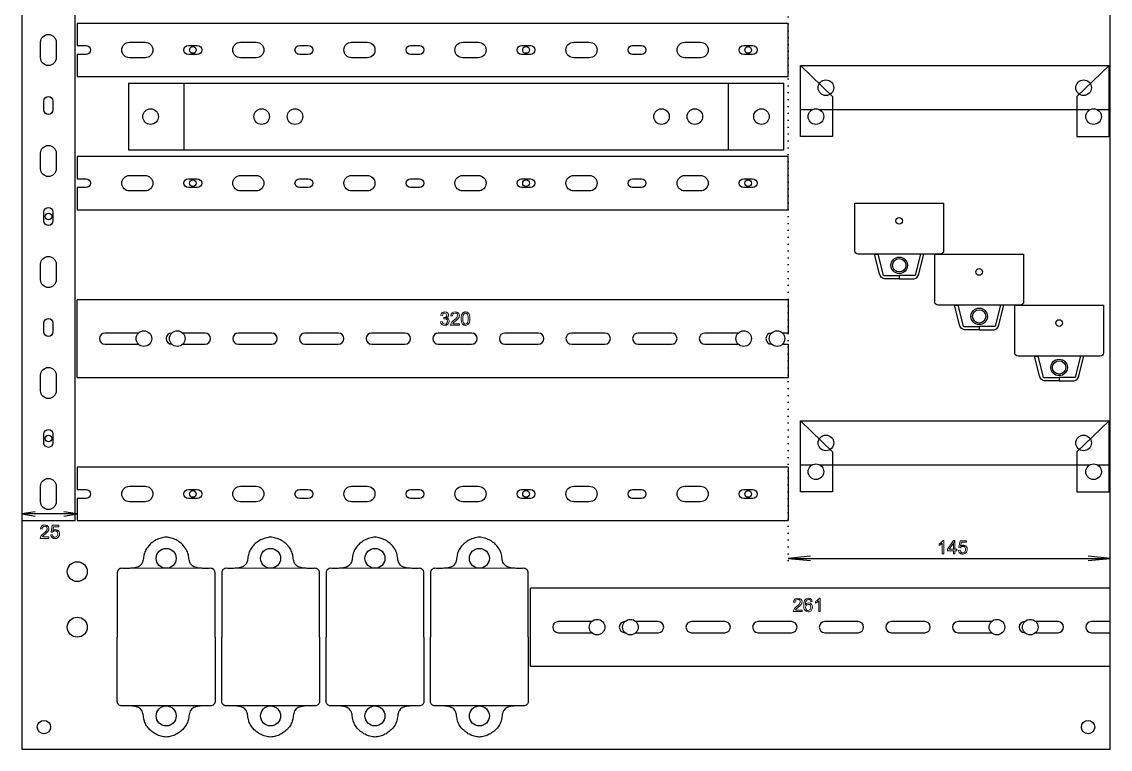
# Model space of a CAD drawing. Header units: millimetres. Extents: x 0 to 1816, y 0 to 1346.
# Drawn here: x 950 to 1440, y 176 to 503.7 of the extents above; entities that cross this region are included whole.
import ezdxf

# ---------------------------------------------------------------- set-up
doc = ezdxf.new("R2010")
doc.units = ezdxf.units.MM
doc.linetypes.add('ACAD_ISO07W100', pattern=[3, 0, -3])
doc.layers.add('1', color=30, linetype='Continuous')

msp = doc.modelspace()

# ---------------------------------------------------------------- linework, layer by layer
msp.add_lwpolyline([(1440, 646), (950, 646), (950, 176), (1440, 176)], close=True)
for centre, radius in [((1027, 491), 1.5), ((1177, 491), 1.5), ((1277, 491), 1.5), ((1008, 461), 3.5), ((1283, 461), 3.5), ((1307.5, 461), 3.5), ((1432.5, 461), 3.5), ((1027, 431), 1.5), ((1177, 431), 1.5), ((1277, 431), 1.5), ((962, 416), 1.5), ((1345, 414), 1.5), ((1345, 394), 3), ((1381, 391), 1.5), ((1381, 371), 3), ((1417, 368), 1.5), ((1005, 361), 3.5), ((1020, 361), 3.5), ((1275, 361), 3.5), ((1290, 361), 3.5), ((1417, 348), 3), ((962, 316), 1.5), ((1307.5, 301), 3.5), ((1432.5, 301), 3.5), ((1027, 291), 1.5), ((1177, 291), 1.5), ((1277, 291), 1.5), ((1015, 262), 4.5), ((1062, 262), 4.5), ((1109, 262), 4.5), ((1156, 262), 4.5), ((975, 256), 4.5), ((975, 231), 4.5), ((1209, 231), 3.5), ((1224, 231), 3.5), ((1389, 231), 3.5), ((1404, 231), 3.5)]:
    msp.add_circle(centre, radius)
at = {"color": 0}
for centre, radius in [((1015, 191), 4.5), ((1062, 191), 4.5), ((1109, 191), 4.5), ((1156, 191), 4.5), ((960, 186), 3), ((1430, 186), 3)]:
    msp.add_circle(centre, radius, dxfattribs=at)
at = {"layer": '1', "linetype": 'ACAD_ISO07W100'}
msp.add_line((1295, 261), (1295, 511), dxfattribs=at)
at = {"layer": '1'}
for p, q in [((1295, 503), (975, 503)), ((975, 503), (975, 493)), ((1295, 479), (1295, 503)), ((975, 489), (975, 479)), ((975, 479), (1295, 479)), ((998, 476), (1293, 476)), ((998, 476), (998, 446)), ((1023, 476), (1023, 446)), ((1268, 476), (1268, 446)), ((1293, 446), (1293, 476)), ((998, 446), (1293, 446)), ((1295, 443), (975, 443)), ((975, 443), (975, 433)), ((1295, 419), (1295, 443)), ((975, 429), (975, 419)), ((975, 419), (1295, 419)), ((975, 343.5), (975, 378.5)), ((1295, 378.5), (1295, 363.5)), ((1295, 358.5), (1295, 343.5)), ((1295, 303), (975, 303)), ((975, 303), (975, 293)), ((1295, 303), (1295, 279)), ((975, 289), (975, 279)), ((956, 283), (950, 282)), ((975, 282), (950, 282)), ((950, 282), (956, 281)), ((975, 282), (969, 283)), ((969, 281), (975, 282)), ((975, 279), (1295, 279)), ((1305, 263), (1295, 262)), ((1295, 262), (1440, 262)), ((1295, 262), (1305, 261)), ((1440, 262), (1430, 263)), ((1430, 261), (1440, 262)), ((1032.12, 257.47), (999, 257.5)), ((1079.12, 257.47), (1046, 257.5)), ((1126.12, 257.47), (1093, 257.5)), ((1173.12, 257.47), (1140, 257.5)), ((1179, 213.5), (1179, 248.5)), ((1032.12, 195.53), (999, 195.5)), ((1079.12, 195.53), (1046, 195.5)), ((1126.12, 195.53), (1093, 195.5)), ((1173.12, 195.53), (1140, 195.5))]:
    msp.add_line(p, q, dxfattribs=at)
for points in [[(950, 279), (974, 279), (974, 621), (950, 621)], [(1305.7, 464), (1300.5, 464), (1300.5, 484), (1439.5, 484), (1439.5, 464), (1434.3, 464)], [(1430.7, 464), (1309.3, 464)], [(1295, 378.5), (975, 378.5)], [(1295, 363.5), (1292.45, 363.5)], [(1292.45, 358.5), (1295, 358.5)], [(975, 343.5), (1295, 343.5)], [(1305.7, 304), (1300.5, 304), (1300.5, 324), (1439.5, 324), (1439.5, 304), (1434.3, 304)], [(1430.7, 304), (1309.3, 304)], [(1440, 248.5), (1179, 248.5)], [(1179, 213.5), (1440, 213.5)]]:
    msp.add_lwpolyline(points, dxfattribs=at)
for points in [[(958.5, 487.5), (958.5, 494.5, -1), (965.5, 494.5), (965.5, 487.5, -1)], [(1005.5, 487.5), (998.5, 487.5, -1), (998.5, 494.5), (1005.5, 494.5, -1)], [(1029, 489), (1025, 489, -1), (1025, 493), (1029, 493, -1)], [(1055.5, 487.5), (1048.5, 487.5, -1), (1048.5, 494.5), (1055.5, 494.5, -1)], [(1079, 489), (1075, 489, -1), (1075, 493), (1079, 493, -1)], [(1105.5, 487.5), (1098.5, 487.5, -1), (1098.5, 494.5), (1105.5, 494.5, -1)], [(1129, 489), (1125, 489, -1), (1125, 493), (1129, 493, -1)], [(1155.5, 487.5), (1148.5, 487.5, -1), (1148.5, 494.5), (1155.5, 494.5, -1)], [(1179, 489), (1175, 489, -1), (1175, 493), (1179, 493, -1)], [(1205.5, 487.5), (1198.5, 487.5, -1), (1198.5, 494.5), (1205.5, 494.5, -1)], [(1229, 489), (1225, 489, -1), (1225, 493), (1229, 493, -1)], [(1255.5, 487.5), (1248.5, 487.5, -1), (1248.5, 494.5), (1255.5, 494.5, -1)], [(1279, 489), (1275, 489, -1), (1275, 493), (1279, 493, -1)], [(960, 464), (960, 468, -1), (964, 468), (964, 464, -1)], [(958.5, 437.5), (958.5, 444.5, -1), (965.5, 444.5), (965.5, 437.5, -1)], [(1005.5, 427.5), (998.5, 427.5, -1), (998.5, 434.5), (1005.5, 434.5, -1)], [(1029, 429), (1025, 429, -1), (1025, 433), (1029, 433, -1)], [(1055.5, 427.5), (1048.5, 427.5, -1), (1048.5, 434.5), (1055.5, 434.5, -1)], [(1079, 429), (1075, 429, -1), (1075, 433), (1079, 433, -1)], [(1105.5, 427.5), (1098.5, 427.5, -1), (1098.5, 434.5), (1105.5, 434.5, -1)], [(1129, 429), (1125, 429, -1), (1125, 433), (1129, 433, -1)], [(1155.5, 427.5), (1148.5, 427.5, -1), (1148.5, 434.5), (1155.5, 434.5, -1)], [(1179, 429), (1175, 429, -1), (1175, 433), (1179, 433, -1)], [(1205.5, 427.5), (1198.5, 427.5, -1), (1198.5, 434.5), (1205.5, 434.5, -1)], [(1229, 429), (1225, 429, -1), (1225, 433), (1229, 433, -1)], [(1255.5, 427.5), (1248.5, 427.5, -1), (1248.5, 434.5), (1255.5, 434.5, -1)], [(1279, 429), (1275, 429, -1), (1275, 433), (1279, 433, -1)], [(1365, 400.52, -0.414214), (1363.52, 399.04), (1326.48, 399.04, -0.414214), (1325, 400.52), (1325, 422), (1365, 422)], [(960, 414), (960, 418, -1), (964, 418), (964, 414, -1)], [(958.5, 387.5), (958.5, 394.5, -1), (965.5, 394.5), (965.5, 387.5, -1)], [(1345, 387.93), (1338.33, 387.93, -0.302776), (1336.11, 390.15), (1333.89, 399.04), (1335.37, 399.04), (1337.59, 390.15, 0.414214), (1338.33, 389.41), (1345, 389.41)], [(1345, 387.93), (1351.67, 387.93, 0.302776), (1353.89, 390.15), (1356.11, 399.04), (1354.63, 399.04), (1352.41, 390.15, -0.414214), (1351.67, 389.41), (1345, 389.41)], [(1401, 377.52, -0.414214), (1399.52, 376.04), (1362.48, 376.04, -0.414214), (1361, 377.52), (1361, 399), (1401, 399)], [(1381, 364.93), (1374.33, 364.93, -0.302776), (1372.11, 367.15), (1369.89, 376.04), (1371.37, 376.04), (1373.59, 367.15, 0.414214), (1374.33, 366.41), (1381, 366.41)], [(1381, 364.93), (1387.67, 364.93, 0.302776), (1389.89, 367.15), (1392.11, 376.04), (1390.63, 376.04), (1388.41, 367.15, -0.414214), (1387.67, 366.41), (1381, 366.41)], [(1437, 354.52, -0.414214), (1435.52, 353.04), (1398.48, 353.04, -0.414214), (1397, 354.52), (1397, 376), (1437, 376)], [(960, 364), (960, 368, -1), (964, 368), (964, 364, -1)], [(1047.5, 363.5, 1), (1047.5, 358.5), (1062.5, 358.5, 1), (1062.5, 363.5)], [(1077.5, 363.5, 1), (1077.5, 358.5), (1092.5, 358.5, 1), (1092.5, 363.5)], [(1107.5, 363.5, 1), (1107.5, 358.5), (1122.5, 358.5, 1), (1122.5, 363.5)], [(1137.5, 363.5, 1), (1137.5, 358.5), (1152.5, 358.5, 1), (1152.5, 363.5)], [(1167.5, 363.5, 1), (1167.5, 358.5), (1182.5, 358.5, 1), (1182.5, 363.5)], [(1197.5, 363.5, 1), (1197.5, 358.5), (1212.5, 358.5, 1), (1212.5, 363.5)], [(1227.5, 363.5, 1), (1227.5, 358.5), (1242.5, 358.5, 1), (1242.5, 363.5)], [(1417, 341.93), (1410.33, 341.93, -0.302776), (1408.11, 344.15), (1405.89, 353.04), (1407.37, 353.04), (1409.59, 344.15, 0.414214), (1410.33, 343.41), (1417, 343.41)], [(1417, 341.93), (1423.67, 341.93, 0.302776), (1425.89, 344.15), (1428.11, 353.04), (1426.63, 353.04), (1424.41, 344.15, -0.414214), (1423.67, 343.41), (1417, 343.41)], [(958.5, 337.5), (958.5, 344.5, -1), (965.5, 344.5), (965.5, 337.5, -1)], [(960, 314), (960, 318, -1), (964, 318), (964, 314, -1)], [(958.5, 287.5), (958.5, 294.5, -1), (965.5, 294.5), (965.5, 287.5, -1)], [(1005.5, 287.5), (998.5, 287.5, -1), (998.5, 294.5), (1005.5, 294.5, -1)], [(1055.5, 287.5), (1048.5, 287.5, -1), (1048.5, 294.5), (1055.5, 294.5, -1)], [(1105.5, 287.5), (1098.5, 287.5, -1), (1098.5, 294.5), (1105.5, 294.5, -1)], [(1155.5, 287.5), (1148.5, 287.5, -1), (1148.5, 294.5), (1155.5, 294.5, -1)], [(1205.5, 287.5), (1198.5, 287.5, -1), (1198.5, 294.5), (1205.5, 294.5, -1)], [(1255.5, 287.5), (1248.5, 287.5, -1), (1248.5, 294.5), (1255.5, 294.5, -1)], [(1029, 289), (1025, 289, -1), (1025, 293), (1029, 293, -1)], [(1079, 289), (1075, 289, -1), (1075, 293), (1079, 293, -1)], [(1129, 289), (1125, 289, -1), (1125, 293), (1129, 293, -1)], [(1179, 289), (1175, 289, -1), (1175, 293), (1179, 293, -1)], [(1229, 289), (1225, 289, -1), (1225, 293), (1229, 293, -1)], [(1279, 289), (1275, 289, -1), (1275, 293), (1279, 293, -1)], [(1251.5, 233.5, 1), (1251.5, 228.5), (1266.5, 228.5, 1), (1266.5, 233.5)], [(1281.5, 233.5, 1), (1281.5, 228.5), (1296.5, 228.5, 1), (1296.5, 233.5)], [(1311.5, 233.5, 1), (1311.5, 228.5), (1326.5, 228.5, 1), (1326.5, 233.5)], [(1341.5, 233.5, 1), (1341.5, 228.5), (1356.5, 228.5, 1), (1356.5, 233.5)]]:
    msp.add_lwpolyline(points, format="xyb", close=True, dxfattribs=at)
for points in [[(975, 493), (979, 493, -1), (979, 489), (975, 489)], [(975, 433), (979, 433, -1), (979, 429), (975, 429)], [(1002.55, 363.5, 0.005), (1002.5, 363.5), (987.5, 363.5, 1), (987.5, 358.5), (1002.5, 358.5, 0.005), (1002.55, 358.5, 0.005)], [(1017.55, 363.5), (1017.5, 363.5, 1), (1017.5, 358.5), (1017.55, 358.5)], [(1022.45, 358.5), (1032.5, 358.5, 1), (1032.5, 363.5), (1022.45, 363.5)], [(1272.55, 363.5, 0.005), (1272.5, 363.5), (1257.5, 363.5, 1), (1257.5, 358.5), (1272.5, 358.5, 0.005), (1272.55, 358.5, 0.005)], [(1287.55, 363.5), (1287.5, 363.5, 1), (1287.5, 358.5), (1287.55, 358.5)], [(975, 293), (979, 293, -1), (979, 289), (975, 289)], [(1037, 226.5), (1037, 255.5, 0.414214), (1035, 257.5), (1034.43, 257.49), (1033.85, 257.48), (1033.28, 257.47), (1032.7, 257.47), (1032.12, 257.47), (1031.53, 257.48), (1031, 257.5), (1030.34, 257.54), (1029.75, 257.59), (1029.16, 257.68), (1028.59, 257.8), (1028.03, 257.97), (1027.5, 258.2), (1027, 258.5), (1026.55, 258.86), (1026, 259.5), (1025.84, 259.77), (1025.61, 260.29), (1025.45, 260.83), (1025.33, 261.4), (1025.24, 261.99), (1025.16, 262.58), (1025.06, 263.17), (1025, 263.5), (1024.78, 264.33), (1024.58, 264.88), (1024.35, 265.42), (1024.08, 265.94), (1023.78, 266.44), (1023.46, 266.92), (1023, 267.5), (1022.72, 267.82), (1022.31, 268.24), (1021.89, 268.63), (1021.44, 269), (1020.97, 269.35), (1020.49, 269.68), (1019.99, 269.99), (1019.47, 270.27), (1019, 270.5), (1018.4, 270.76), (1017.85, 270.97), (1017.29, 271.15), (1016.73, 271.3), (1016.15, 271.41), (1015.58, 271.48), (1015, 271.5), (1014.42, 271.48), (1013.85, 271.41), (1013.27, 271.3), (1012.71, 271.15), (1012.15, 270.97), (1011.6, 270.76), (1011, 270.5), (1010.53, 270.27), (1010.01, 269.99), (1009.51, 269.68), (1009.03, 269.35), (1008.56, 269), (1008.11, 268.63), (1007.69, 268.24), (1007.28, 267.82), (1007, 267.5), (1006.54, 266.92), (1006.22, 266.44), (1005.92, 265.94), (1005.65, 265.42), (1005.42, 264.88), (1005.22, 264.33), (1005, 263.5), (1004.94, 263.17), (1004.84, 262.58), (1004.76, 261.99), (1004.67, 261.4), (1004.55, 260.83), (1004.39, 260.29), (1004.16, 259.77), (1004, 259.5), (1003.45, 258.86), (1003, 258.5), (1002.5, 258.2), (1001.97, 257.97), (1001.41, 257.8), (1000.84, 257.68), (1000.25, 257.59), (999.66, 257.54), (999, 257.5), (998.47, 257.48), (997.88, 257.47), (997.3, 257.47), (996.72, 257.47), (996.15, 257.48), (995.57, 257.49), (995, 257.5, 0.414214), (993, 255.5), (993, 226.5)], [(1084, 226.5), (1084, 255.5, 0.414214), (1082, 257.5), (1081.43, 257.49), (1080.85, 257.48), (1080.28, 257.47), (1079.7, 257.47), (1079.12, 257.47), (1078.53, 257.48), (1078, 257.5), (1077.34, 257.54), (1076.75, 257.59), (1076.16, 257.68), (1075.59, 257.8), (1075.03, 257.97), (1074.5, 258.2), (1074, 258.5), (1073.55, 258.86), (1073, 259.5), (1072.84, 259.77), (1072.61, 260.29), (1072.45, 260.83), (1072.33, 261.4), (1072.24, 261.99), (1072.16, 262.58), (1072.06, 263.17), (1072, 263.5), (1071.78, 264.33), (1071.58, 264.88), (1071.35, 265.42), (1071.08, 265.94), (1070.78, 266.44), (1070.46, 266.92), (1070, 267.5), (1069.72, 267.82), (1069.31, 268.24), (1068.89, 268.63), (1068.44, 269), (1067.97, 269.35), (1067.49, 269.68), (1066.99, 269.99), (1066.47, 270.27), (1066, 270.5), (1065.4, 270.76), (1064.85, 270.97), (1064.29, 271.15), (1063.73, 271.3), (1063.15, 271.41), (1062.58, 271.48), (1062, 271.5), (1061.42, 271.48), (1060.85, 271.41), (1060.27, 271.3), (1059.71, 271.15), (1059.15, 270.97), (1058.6, 270.76), (1058, 270.5), (1057.53, 270.27), (1057.01, 269.99), (1056.51, 269.68), (1056.03, 269.35), (1055.56, 269), (1055.11, 268.63), (1054.69, 268.24), (1054.28, 267.82), (1054, 267.5), (1053.54, 266.92), (1053.22, 266.44), (1052.92, 265.94), (1052.65, 265.42), (1052.42, 264.88), (1052.22, 264.33), (1052, 263.5), (1051.94, 263.17), (1051.84, 262.58), (1051.76, 261.99), (1051.67, 261.4), (1051.55, 260.83), (1051.39, 260.29), (1051.16, 259.77), (1051, 259.5), (1050.45, 258.86), (1050, 258.5), (1049.5, 258.2), (1048.97, 257.97), (1048.41, 257.8), (1047.84, 257.68), (1047.25, 257.59), (1046.66, 257.54), (1046, 257.5), (1045.47, 257.48), (1044.88, 257.47), (1044.3, 257.47), (1043.72, 257.47), (1043.15, 257.48), (1042.57, 257.49), (1042, 257.5, 0.414214), (1040, 255.5), (1040, 226.5)], [(1131, 226.5), (1131, 255.5, 0.414214), (1129, 257.5), (1128.43, 257.49), (1127.85, 257.48), (1127.28, 257.47), (1126.7, 257.47), (1126.12, 257.47), (1125.53, 257.48), (1125, 257.5), (1124.34, 257.54), (1123.75, 257.59), (1123.16, 257.68), (1122.59, 257.8), (1122.03, 257.97), (1121.5, 258.2), (1121, 258.5), (1120.55, 258.86), (1120, 259.5), (1119.84, 259.77), (1119.61, 260.29), (1119.45, 260.83), (1119.33, 261.4), (1119.24, 261.99), (1119.16, 262.58), (1119.06, 263.17), (1119, 263.5), (1118.78, 264.33), (1118.58, 264.88), (1118.35, 265.42), (1118.08, 265.94), (1117.78, 266.44), (1117.46, 266.92), (1117, 267.5), (1116.72, 267.82), (1116.31, 268.24), (1115.89, 268.63), (1115.44, 269), (1114.97, 269.35), (1114.49, 269.68), (1113.99, 269.99), (1113.47, 270.27), (1113, 270.5), (1112.4, 270.76), (1111.85, 270.97), (1111.29, 271.15), (1110.73, 271.3), (1110.15, 271.41), (1109.58, 271.48), (1109, 271.5), (1108.42, 271.48), (1107.85, 271.41), (1107.27, 271.3), (1106.71, 271.15), (1106.15, 270.97), (1105.6, 270.76), (1105, 270.5), (1104.53, 270.27), (1104.01, 269.99), (1103.51, 269.68), (1103.03, 269.35), (1102.56, 269), (1102.11, 268.63), (1101.69, 268.24), (1101.28, 267.82), (1101, 267.5), (1100.54, 266.92), (1100.22, 266.44), (1099.92, 265.94), (1099.65, 265.42), (1099.42, 264.88), (1099.22, 264.33), (1099, 263.5), (1098.94, 263.17), (1098.84, 262.58), (1098.76, 261.99), (1098.67, 261.4), (1098.55, 260.83), (1098.39, 260.29), (1098.16, 259.77), (1098, 259.5), (1097.45, 258.86), (1097, 258.5), (1096.5, 258.2), (1095.97, 257.97), (1095.41, 257.8), (1094.84, 257.68), (1094.25, 257.59), (1093.66, 257.54), (1093, 257.5), (1092.47, 257.48), (1091.88, 257.47), (1091.3, 257.47), (1090.72, 257.47), (1090.15, 257.48), (1089.57, 257.49), (1089, 257.5, 0.414214), (1087, 255.5), (1087, 226.5)], [(1178, 226.5), (1178, 255.5, 0.414214), (1176, 257.5), (1175.43, 257.49), (1174.85, 257.48), (1174.28, 257.47), (1173.7, 257.47), (1173.12, 257.47), (1172.53, 257.48), (1172, 257.5), (1171.34, 257.54), (1170.75, 257.59), (1170.16, 257.68), (1169.59, 257.8), (1169.03, 257.97), (1168.5, 258.2), (1168, 258.5), (1167.55, 258.86), (1167, 259.5), (1166.84, 259.77), (1166.61, 260.29), (1166.45, 260.83), (1166.33, 261.4), (1166.24, 261.99), (1166.16, 262.58), (1166.06, 263.17), (1166, 263.5), (1165.78, 264.33), (1165.58, 264.88), (1165.35, 265.42), (1165.08, 265.94), (1164.78, 266.44), (1164.46, 266.92), (1164, 267.5), (1163.72, 267.82), (1163.31, 268.24), (1162.89, 268.63), (1162.44, 269), (1161.97, 269.35), (1161.49, 269.68), (1160.99, 269.99), (1160.47, 270.27), (1160, 270.5), (1159.4, 270.76), (1158.85, 270.97), (1158.29, 271.15), (1157.73, 271.3), (1157.15, 271.41), (1156.58, 271.48), (1156, 271.5), (1155.42, 271.48), (1154.85, 271.41), (1154.27, 271.3), (1153.71, 271.15), (1153.15, 270.97), (1152.6, 270.76), (1152, 270.5), (1151.53, 270.27), (1151.01, 269.99), (1150.51, 269.68), (1150.03, 269.35), (1149.56, 269), (1149.11, 268.63), (1148.69, 268.24), (1148.28, 267.82), (1148, 267.5), (1147.54, 266.92), (1147.22, 266.44), (1146.92, 265.94), (1146.65, 265.42), (1146.42, 264.88), (1146.22, 264.33), (1146, 263.5), (1145.94, 263.17), (1145.84, 262.58), (1145.76, 261.99), (1145.67, 261.4), (1145.55, 260.83), (1145.39, 260.29), (1145.16, 259.77), (1145, 259.5), (1144.45, 258.86), (1144, 258.5), (1143.5, 258.2), (1142.97, 257.97), (1142.41, 257.8), (1141.84, 257.68), (1141.25, 257.59), (1140.66, 257.54), (1140, 257.5), (1139.47, 257.48), (1138.88, 257.47), (1138.3, 257.47), (1137.72, 257.47), (1137.15, 257.48), (1136.57, 257.49), (1136, 257.5, 0.414214), (1134, 255.5), (1134, 226.5)], [(1206.55, 233.5, 0.005), (1206.5, 233.5), (1191.5, 233.5, 1), (1191.5, 228.5), (1206.5, 228.5, 0.005), (1206.55, 228.5, 0.005)], [(1221.55, 233.5), (1221.5, 233.5, 1), (1221.5, 228.5), (1221.55, 228.5)], [(1226.45, 228.5), (1236.5, 228.5, 1), (1236.5, 233.5), (1226.45, 233.5)], [(1386.55, 233.5, 0.005), (1386.5, 233.5), (1371.5, 233.5, 1), (1371.5, 228.5), (1386.5, 228.5, 0.005), (1386.55, 228.5, 0.005)], [(1401.55, 233.5), (1401.5, 233.5, 1), (1401.5, 228.5), (1401.55, 228.5)], [(1406.45, 228.5), (1416.5, 228.5, 1), (1416.5, 233.5), (1406.45, 233.5)], [(1440, 233.5), (1431.5, 233.5, 1), (1431.5, 228.5), (1440, 228.5)], [(1037, 226.5), (1037, 197.5, -0.414214), (1035, 195.5), (1034.43, 195.51), (1033.85, 195.52), (1033.28, 195.53), (1032.7, 195.53), (1032.12, 195.53), (1031.53, 195.52), (1031, 195.5), (1030.34, 195.46), (1029.75, 195.41), (1029.16, 195.32), (1028.59, 195.2), (1028.03, 195.03), (1027.5, 194.8), (1027, 194.5), (1026.55, 194.14), (1026, 193.5), (1025.84, 193.23), (1025.61, 192.71), (1025.45, 192.17), (1025.33, 191.6), (1025.24, 191.01), (1025.16, 190.42), (1025.06, 189.83), (1025, 189.5), (1024.78, 188.67), (1024.58, 188.12), (1024.35, 187.58), (1024.08, 187.06), (1023.78, 186.56), (1023.46, 186.08), (1023, 185.5), (1022.72, 185.18), (1022.31, 184.76), (1021.89, 184.37), (1021.44, 184), (1020.97, 183.65), (1020.49, 183.32), (1019.99, 183.01), (1019.47, 182.73), (1019, 182.5), (1018.4, 182.24), (1017.85, 182.03), (1017.29, 181.85), (1016.73, 181.7), (1016.15, 181.59), (1015.58, 181.52), (1015, 181.5), (1014.42, 181.52), (1013.85, 181.59), (1013.27, 181.7), (1012.71, 181.85), (1012.15, 182.03), (1011.6, 182.24), (1011, 182.5), (1010.53, 182.73), (1010.01, 183.01), (1009.51, 183.32), (1009.03, 183.65), (1008.56, 184), (1008.11, 184.37), (1007.69, 184.76), (1007.28, 185.18), (1007, 185.5), (1006.54, 186.08), (1006.22, 186.56), (1005.92, 187.06), (1005.65, 187.58), (1005.42, 188.12), (1005.22, 188.67), (1005, 189.5), (1004.94, 189.83), (1004.84, 190.42), (1004.76, 191.01), (1004.67, 191.6), (1004.55, 192.17), (1004.39, 192.71), (1004.16, 193.23), (1004, 193.5), (1003.45, 194.14), (1003, 194.5), (1002.5, 194.8), (1001.97, 195.03), (1001.41, 195.2), (1000.84, 195.32), (1000.25, 195.41), (999.66, 195.46), (999, 195.5), (998.47, 195.52), (997.88, 195.53), (997.3, 195.53), (996.72, 195.53), (996.15, 195.52), (995.57, 195.51), (995, 195.5, -0.414214), (993, 197.5), (993, 226.5)], [(1084, 226.5), (1084, 197.5, -0.414214), (1082, 195.5), (1081.43, 195.51), (1080.85, 195.52), (1080.28, 195.53), (1079.7, 195.53), (1079.12, 195.53), (1078.53, 195.52), (1078, 195.5), (1077.34, 195.46), (1076.75, 195.41), (1076.16, 195.32), (1075.59, 195.2), (1075.03, 195.03), (1074.5, 194.8), (1074, 194.5), (1073.55, 194.14), (1073, 193.5), (1072.84, 193.23), (1072.61, 192.71), (1072.45, 192.17), (1072.33, 191.6), (1072.24, 191.01), (1072.16, 190.42), (1072.06, 189.83), (1072, 189.5), (1071.78, 188.67), (1071.58, 188.12), (1071.35, 187.58), (1071.08, 187.06), (1070.78, 186.56), (1070.46, 186.08), (1070, 185.5), (1069.72, 185.18), (1069.31, 184.76), (1068.89, 184.37), (1068.44, 184), (1067.97, 183.65), (1067.49, 183.32), (1066.99, 183.01), (1066.47, 182.73), (1066, 182.5), (1065.4, 182.24), (1064.85, 182.03), (1064.29, 181.85), (1063.73, 181.7), (1063.15, 181.59), (1062.58, 181.52), (1062, 181.5), (1061.42, 181.52), (1060.85, 181.59), (1060.27, 181.7), (1059.71, 181.85), (1059.15, 182.03), (1058.6, 182.24), (1058, 182.5), (1057.53, 182.73), (1057.01, 183.01), (1056.51, 183.32), (1056.03, 183.65), (1055.56, 184), (1055.11, 184.37), (1054.69, 184.76), (1054.28, 185.18), (1054, 185.5), (1053.54, 186.08), (1053.22, 186.56), (1052.92, 187.06), (1052.65, 187.58), (1052.42, 188.12), (1052.22, 188.67), (1052, 189.5), (1051.94, 189.83), (1051.84, 190.42), (1051.76, 191.01), (1051.67, 191.6), (1051.55, 192.17), (1051.39, 192.71), (1051.16, 193.23), (1051, 193.5), (1050.45, 194.14), (1050, 194.5), (1049.5, 194.8), (1048.97, 195.03), (1048.41, 195.2), (1047.84, 195.32), (1047.25, 195.41), (1046.66, 195.46), (1046, 195.5), (1045.47, 195.52), (1044.88, 195.53), (1044.3, 195.53), (1043.72, 195.53), (1043.15, 195.52), (1042.57, 195.51), (1042, 195.5, -0.414214), (1040, 197.5), (1040, 226.5)], [(1131, 226.5), (1131, 197.5, -0.414214), (1129, 195.5), (1128.43, 195.51), (1127.85, 195.52), (1127.28, 195.53), (1126.7, 195.53), (1126.12, 195.53), (1125.53, 195.52), (1125, 195.5), (1124.34, 195.46), (1123.75, 195.41), (1123.16, 195.32), (1122.59, 195.2), (1122.03, 195.03), (1121.5, 194.8), (1121, 194.5), (1120.55, 194.14), (1120, 193.5), (1119.84, 193.23), (1119.61, 192.71), (1119.45, 192.17), (1119.33, 191.6), (1119.24, 191.01), (1119.16, 190.42), (1119.06, 189.83), (1119, 189.5), (1118.78, 188.67), (1118.58, 188.12), (1118.35, 187.58), (1118.08, 187.06), (1117.78, 186.56), (1117.46, 186.08), (1117, 185.5), (1116.72, 185.18), (1116.31, 184.76), (1115.89, 184.37), (1115.44, 184), (1114.97, 183.65), (1114.49, 183.32), (1113.99, 183.01), (1113.47, 182.73), (1113, 182.5), (1112.4, 182.24), (1111.85, 182.03), (1111.29, 181.85), (1110.73, 181.7), (1110.15, 181.59), (1109.58, 181.52), (1109, 181.5), (1108.42, 181.52), (1107.85, 181.59), (1107.27, 181.7), (1106.71, 181.85), (1106.15, 182.03), (1105.6, 182.24), (1105, 182.5), (1104.53, 182.73), (1104.01, 183.01), (1103.51, 183.32), (1103.03, 183.65), (1102.56, 184), (1102.11, 184.37), (1101.69, 184.76), (1101.28, 185.18), (1101, 185.5), (1100.54, 186.08), (1100.22, 186.56), (1099.92, 187.06), (1099.65, 187.58), (1099.42, 188.12), (1099.22, 188.67), (1099, 189.5), (1098.94, 189.83), (1098.84, 190.42), (1098.76, 191.01), (1098.67, 191.6), (1098.55, 192.17), (1098.39, 192.71), (1098.16, 193.23), (1098, 193.5), (1097.45, 194.14), (1097, 194.5), (1096.5, 194.8), (1095.97, 195.03), (1095.41, 195.2), (1094.84, 195.32), (1094.25, 195.41), (1093.66, 195.46), (1093, 195.5), (1092.47, 195.52), (1091.88, 195.53), (1091.3, 195.53), (1090.72, 195.53), (1090.15, 195.52), (1089.57, 195.51), (1089, 195.5, -0.414214), (1087, 197.5), (1087, 226.5)], [(1178, 226.5), (1178, 197.5, -0.414214), (1176, 195.5), (1175.43, 195.51), (1174.85, 195.52), (1174.28, 195.53), (1173.7, 195.53), (1173.12, 195.53), (1172.53, 195.52), (1172, 195.5), (1171.34, 195.46), (1170.75, 195.41), (1170.16, 195.32), (1169.59, 195.2), (1169.03, 195.03), (1168.5, 194.8), (1168, 194.5), (1167.55, 194.14), (1167, 193.5), (1166.84, 193.23), (1166.61, 192.71), (1166.45, 192.17), (1166.33, 191.6), (1166.24, 191.01), (1166.16, 190.42), (1166.06, 189.83), (1166, 189.5), (1165.78, 188.67), (1165.58, 188.12), (1165.35, 187.58), (1165.08, 187.06), (1164.78, 186.56), (1164.46, 186.08), (1164, 185.5), (1163.72, 185.18), (1163.31, 184.76), (1162.89, 184.37), (1162.44, 184), (1161.97, 183.65), (1161.49, 183.32), (1160.99, 183.01), (1160.47, 182.73), (1160, 182.5), (1159.4, 182.24), (1158.85, 182.03), (1158.29, 181.85), (1157.73, 181.7), (1157.15, 181.59), (1156.58, 181.52), (1156, 181.5), (1155.42, 181.52), (1154.85, 181.59), (1154.27, 181.7), (1153.71, 181.85), (1153.15, 182.03), (1152.6, 182.24), (1152, 182.5), (1151.53, 182.73), (1151.01, 183.01), (1150.51, 183.32), (1150.03, 183.65), (1149.56, 184), (1149.11, 184.37), (1148.69, 184.76), (1148.28, 185.18), (1148, 185.5), (1147.54, 186.08), (1147.22, 186.56), (1146.92, 187.06), (1146.65, 187.58), (1146.42, 188.12), (1146.22, 188.67), (1146, 189.5), (1145.94, 189.83), (1145.84, 190.42), (1145.76, 191.01), (1145.67, 191.6), (1145.55, 192.17), (1145.39, 192.71), (1145.16, 193.23), (1145, 193.5), (1144.45, 194.14), (1144, 194.5), (1143.5, 194.8), (1142.97, 195.03), (1142.41, 195.2), (1141.84, 195.32), (1141.25, 195.41), (1140.66, 195.46), (1140, 195.5), (1139.47, 195.52), (1138.88, 195.53), (1138.3, 195.53), (1137.72, 195.53), (1137.15, 195.52), (1136.57, 195.51), (1136, 195.5, -0.414214), (1134, 197.5), (1134, 226.5)]]:
    msp.add_lwpolyline(points, format="xyb", dxfattribs=at)
for points in [[(1315, 452), (1300.5, 452), (1300.5, 484), (1315, 470)], [(1425, 452), (1439.5, 452), (1439.5, 484), (1425, 470)], [(1315, 292), (1300.5, 292), (1300.5, 324), (1315, 310)], [(1425, 292), (1439.5, 292), (1439.5, 324), (1425, 310)]]:
    msp.add_lwpolyline(points, close=True, dxfattribs=at)
at = {"layer": '1', "color": 30, "lineweight": 0}
for points in [[(1139.17, 372.63), (1138.81, 372.18), (1138.56, 371.48), (1139.29, 371.36), (1139.35, 371.6), (1139.66, 372.18), (1139.72, 372.24), (1140.38, 372.45)], [(1140.35, 373.06), (1139.75, 372.97), (1139.17, 372.63), (1140.38, 372.45), (1140.48, 372.45), (1141.08, 372.18), (1141.11, 372.15), (1141.36, 371.51), (1141.33, 371.3), (1140.99, 370.75), (1140.81, 370.66), (1140.14, 370.51), (1141.39, 370.33), (1141.9, 370.78), (1141.93, 370.81), (1142.12, 371.48), (1142.12, 371.6), (1141.9, 372.27), (1141.81, 372.39), (1141.27, 372.85), (1141.05, 372.94)], [(1146.49, 372.57), (1145.12, 372.42), (1145.33, 372.42), (1145.94, 372.15), (1146.03, 372.03), (1146.25, 371.39), (1146.22, 371.18), (1145.91, 370.51), (1145.7, 370.3), (1145.24, 369.81), (1144.58, 369.23), (1144.06, 368.78), (1143.6, 368.32), (1143.45, 368.14), (1143.12, 367.53), (1143.06, 367.02), (1147, 367.02), (1147, 367.71), (1144.06, 367.71), (1144.36, 368.14), (1144.58, 368.32), (1145.21, 368.87), (1145.36, 368.99), (1145.94, 369.54), (1146.37, 369.93), (1146.49, 370.08), (1146.85, 370.66), (1146.85, 370.69), (1147, 371.39), (1146.88, 372)], [(1145.12, 373.06), (1145.06, 373.06), (1144.33, 372.94), (1143.76, 372.6), (1143.73, 372.57), (1143.36, 372.03), (1143.18, 371.3), (1143.94, 371.24), (1143.97, 371.54), (1144.27, 372.12), (1144.42, 372.27), (1145.12, 372.42), (1146.49, 372.57), (1146.43, 372.63), (1145.85, 372.94)], [(1148.67, 372.69), (1148.34, 372.36), (1148.01, 371.69), (1147.95, 371.45), (1147.82, 370.78), (1147.79, 369.99), (1147.82, 369.41), (1147.92, 368.66), (1148.1, 368.02), (1148.4, 367.53), (1148.49, 367.41), (1149.74, 367.53), (1149.43, 367.56), (1148.89, 368.02), (1148.74, 368.41), (1148.58, 369.08), (1148.55, 369.99), (1148.58, 370.84), (1148.74, 371.54), (1148.95, 372), (1149.13, 372.21), (1149.74, 372.42)], [(1149.74, 373.06), (1149.28, 373), (1148.67, 372.69), (1149.74, 372.42), (1150.07, 372.39), (1150.62, 371.93), (1150.77, 371.57), (1150.92, 370.9), (1150.95, 369.99), (1150.92, 369.17), (1150.8, 368.47), (1150.62, 368.02), (1150.34, 367.74), (1149.74, 367.53), (1148.49, 367.41), (1149.07, 367.05), (1149.74, 366.92), (1150.25, 366.99), (1150.83, 367.29), (1151.16, 367.62), (1151.5, 368.29), (1151.56, 368.5), (1151.68, 369.17), (1151.71, 369.99), (1151.71, 369.99), (1151.68, 370.78), (1151.56, 371.39), (1151.5, 371.66), (1151.19, 372.3), (1151.13, 372.39), (1150.59, 372.85), (1150.47, 372.91)], [(1139.23, 368.72), (1138.47, 368.59), (1138.65, 367.93), (1139.08, 367.38), (1139.11, 367.38), (1139.69, 367.02), (1140.38, 366.92), (1140.6, 366.92), (1141.27, 367.08), (1141.84, 367.47), (1140.38, 367.53), (1140.26, 367.53), (1139.66, 367.81), (1139.47, 368.02)], [(1140.02, 370.51), (1139.93, 369.87), (1140.45, 369.93), (1141.93, 369.96), (1141.3, 370.26), (1141.39, 370.33), (1140.14, 370.51)], [(1141.93, 369.96), (1140.45, 369.93), (1140.69, 369.93), (1141.3, 369.63), (1141.45, 369.44), (1141.63, 368.78), (1141.6, 368.47), (1141.27, 367.9), (1141.05, 367.71), (1140.38, 367.53), (1141.84, 367.47), (1141.9, 367.53), (1142.3, 368.11), (1142.42, 368.81), (1142.39, 369.14), (1142.12, 369.75)], [(961.72, 276.54), (960.35, 276.42), (960.68, 276.38), (961.16, 276.12), (961.32, 275.92), (961.47, 275.38), (961.42, 275.04), (961.14, 274.49), (961.1, 274.45), (960.8, 274.11), (960.37, 273.7), (959.81, 273.22), (959.67, 273.1), (959.19, 272.69), (958.84, 272.31), (958.62, 272.01), (958.37, 271.52), (958.28, 271.01), (962.24, 271.01), (962.24, 271.71), (959.29, 271.71), (959.61, 272.11), (959.91, 272.39), (960.46, 272.86), (960.82, 273.17), (961.27, 273.59), (961.6, 273.93), (961.81, 274.18), (962.09, 274.65), (962.14, 274.79), (962.24, 275.37), (962.23, 275.55), (962.06, 276.09)], [(960.36, 277.03), (960.01, 277.01), (959.44, 276.87), (958.99, 276.58), (958.81, 276.38), (958.54, 275.89), (958.42, 275.29), (959.17, 275.22), (959.23, 275.64), (959.5, 276.11), (959.77, 276.29), (960.35, 276.42), (961.72, 276.54), (961.47, 276.74), (960.97, 276.96)], [(966.72, 276.92), (963.74, 276.92), (963.16, 273.84), (963.85, 273.75), (963.88, 273.79), (964.3, 274.18), (964.38, 274.21), (964.94, 274.33), (966.47, 274.44), (964, 274.6), (964.33, 276.22), (966.72, 276.22)], [(966.47, 274.44), (964.94, 274.33), (965.41, 274.26), (965.87, 273.96), (966.12, 273.56), (966.22, 272.97), (966.22, 272.96), (966.13, 272.37), (965.86, 271.91), (965.51, 271.63), (964.96, 271.51), (963.63, 271.36), (963.84, 271.2), (964.35, 270.97), (964.96, 270.91), (965.07, 270.91), (965.64, 271.01), (966.12, 271.25), (966.53, 271.63), (966.73, 271.93), (966.93, 272.45), (967.01, 273.04), (966.97, 273.46), (966.8, 273.99)], [(965.14, 274.98), (965.08, 274.98), (964.53, 274.88), (964, 274.6), (966.47, 274.44), (966.21, 274.65), (965.71, 274.9)], [(963.8, 272.64), (963.03, 272.57), (963.06, 272.32), (963.26, 271.78), (963.63, 271.36), (964.96, 271.51), (964.69, 271.53), (964.2, 271.8), (963.99, 272.06)], [(1365.13, 270.03), (1364.65, 270.03), (1364.58, 269.89), (1364.33, 269.56), (1364, 269.22), (1363.67, 268.96), (1363.31, 268.73), (1364.39, 268.7), (1364.39, 264), (1365.13, 264)], [(1370.11, 270), (1369.51, 270), (1366.77, 266.12), (1366.77, 265.44), (1369.37, 265.44), (1369.37, 264), (1370.11, 264), (1370.11, 265.44), (1370.92, 265.44), (1370.92, 266.12), (1370.11, 266.12), (1367.49, 266.12), (1369.37, 268.82)], [(1370.11, 270), (1369.37, 268.82), (1369.37, 266.12), (1367.49, 266.12), (1370.11, 266.12)], [(1375.36, 269.92), (1372.38, 269.92), (1371.8, 266.84), (1372.49, 266.75), (1372.61, 266.9), (1372.94, 267.17), (1373.16, 267.27), (1373.59, 267.33), (1375.11, 267.44), (1374.95, 267.58), (1372.65, 267.61), (1372.97, 269.22), (1375.36, 269.22)], [(1363.31, 268.73), (1362.92, 268.52), (1362.92, 267.81), (1362.92, 267.81), (1363.28, 267.97), (1363.7, 268.19), (1364.08, 268.44), (1364.39, 268.7)], [(1372.45, 265.64), (1371.67, 265.57), (1371.68, 265.45), (1371.79, 265.03), (1371.99, 264.67), (1372.27, 264.36), (1373.6, 264.51), (1373.2, 264.57), (1372.84, 264.79), (1372.78, 264.86), (1372.56, 265.2)], [(1375.11, 267.44), (1373.59, 267.33), (1373.78, 267.32), (1374.19, 267.2), (1374.51, 266.97), (1374.65, 266.8), (1374.81, 266.42), (1374.87, 265.97), (1374.84, 265.64), (1374.72, 265.24), (1374.5, 264.91), (1374.37, 264.78), (1374.01, 264.58), (1373.6, 264.51), (1372.27, 264.36), (1372.39, 264.26), (1372.74, 264.06), (1373.15, 263.94), (1373.6, 263.9), (1373.73, 263.9), (1374.16, 263.97), (1374.54, 264.11), (1374.88, 264.33), (1375.17, 264.63), (1375.31, 264.82), (1375.5, 265.2), (1375.61, 265.6), (1375.65, 266.04), (1375.63, 266.33), (1375.54, 266.75), (1375.36, 267.12)], [(1373.78, 267.98), (1373.44, 267.95), (1373.03, 267.82), (1372.65, 267.61), (1374.95, 267.58), (1374.6, 267.8), (1374.21, 267.94)], [(1300.74, 243.58), (1299.38, 243.43), (1299.59, 243.43), (1300.2, 243.16), (1300.29, 243.04), (1300.5, 242.4), (1300.47, 242.19), (1300.14, 241.52), (1299.95, 241.3), (1299.5, 240.82), (1298.83, 240.24), (1298.31, 239.79), (1297.86, 239.33), (1297.71, 239.15), (1297.37, 238.54), (1297.28, 238.03), (1301.26, 238.03), (1301.26, 238.72), (1298.31, 238.72), (1298.62, 239.15), (1298.83, 239.33), (1299.47, 239.88), (1299.59, 240), (1300.2, 240.55), (1300.62, 240.94), (1300.74, 241.09), (1301.11, 241.67), (1301.11, 241.7), (1301.26, 242.4), (1301.14, 243.01)], [(1299.38, 244.04), (1299.32, 244.04), (1298.59, 243.95), (1298.01, 243.61), (1297.98, 243.58), (1297.61, 243.04), (1297.43, 242.31), (1298.19, 242.25), (1298.22, 242.52), (1298.53, 243.13), (1298.68, 243.28), (1299.38, 243.43), (1300.74, 243.58), (1300.68, 243.64), (1300.1, 243.95)], [(1304.17, 244.04), (1303.81, 244.04), (1303.17, 243.79), (1302.66, 243.37), (1302.41, 243.01), (1302.2, 242.4), (1302.05, 241.7), (1302.02, 240.85), (1302.02, 240.52), (1302.11, 239.73), (1302.29, 239.09), (1302.59, 238.6), (1302.84, 238.39), (1304.08, 238.54), (1303.48, 238.72), (1303.02, 239.24), (1303.02, 239.27), (1302.87, 239.97), (1302.9, 240.33), (1303.2, 240.91), (1303.41, 241.06), (1302.75, 241.12), (1302.81, 241.91), (1302.96, 242.52), (1303.05, 242.73), (1303.51, 243.25), (1304.11, 243.46), (1305.33, 243.64), (1304.87, 243.92)], [(1304.2, 241.91), (1304.08, 241.91), (1303.38, 241.73), (1303.23, 241.64), (1302.75, 241.12), (1303.41, 241.06), (1304.05, 241.27), (1305.45, 241.37), (1305.45, 241.4), (1304.87, 241.79)], [(1305.45, 241.37), (1304.05, 241.27), (1304.3, 241.24), (1304.9, 240.91), (1305.08, 240.64), (1305.24, 239.94), (1305.18, 239.48), (1304.87, 238.91), (1304.72, 238.75), (1304.08, 238.54), (1302.84, 238.39), (1303.41, 238.03), (1304.08, 237.93), (1304.42, 237.93), (1305.05, 238.18), (1305.3, 238.36), (1305.72, 238.94), (1305.87, 239.27), (1305.97, 239.97), (1305.97, 240.12), (1305.81, 240.82)], [(1305.33, 243.64), (1304.11, 243.46), (1304.26, 243.43), (1304.87, 243.13), (1305.15, 242.49), (1305.87, 242.55), (1305.72, 243.13)], [(1307.91, 242.91), (1307.27, 242.55), (1307.27, 241.82), (1307.39, 241.88), (1308.06, 242.22), (1308.18, 242.31), (1308.76, 242.73)], [(1309.49, 244.04), (1309, 244.04), (1308.85, 243.79), (1308.36, 243.25), (1307.91, 242.91), (1308.76, 242.73), (1308.76, 238.03), (1309.49, 238.03)]]:
    msp.add_lwpolyline(points, close=True, dxfattribs=at)
at = {"layer": '1'}
for centre, radius in [((1312, 474), 3.5), ((1428, 474), 3.5), ((1058, 461), 3.5), ((1073, 461), 3.5), ((1238, 461), 3.5), ((1253, 461), 3.5), ((1345, 394), 3.7), ((1381, 371), 3.7), ((1417, 348), 3.7), ((1312, 314), 3.5), ((1428, 314), 3.5)]:
    msp.add_circle(centre, radius, dxfattribs=at)

doc.saveas('drawing.dxf')
